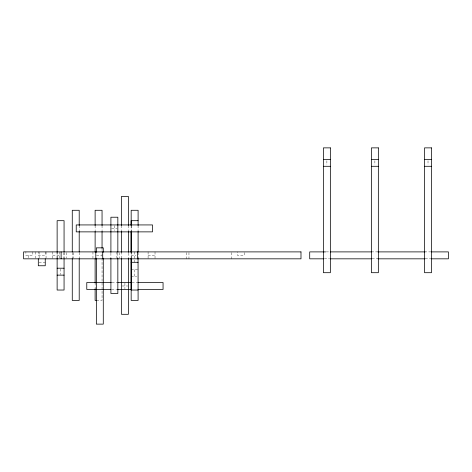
<?xml version="1.0" encoding="UTF-8"?>
<svg xmlns="http://www.w3.org/2000/svg" width="472" height="472" viewBox="0 0 472 472"><rect width="100%" height="100%" fill="white"/><g stroke="black" fill="none" stroke-linecap="round" stroke-linejoin="round"><path stroke-width="0.35" stroke-dasharray="2.36 1.77" d="M111.599 228.401L117.144 228.401M326.187 251.895L329.521 251.895M371.411 251.895L377.954 251.895M424.552 251.895L430.794 251.895M52.74 255.358L59.673 255.358M96.489 255.358L102.035 255.358M131.122 255.358L135.971 255.358M148.09 255.358L155.022 255.358M324.382 258.827L329.521 258.827M372.083 258.827L377.954 258.827M425.242 258.827L430.794 258.827M39.005 262.296L45.247 262.296M131.169 269.73L138.101 269.73M131.169 276.669L136.715 276.669M112.006 282.522L117.144 282.522M131.995 282.522L137.051 282.522M122.142 285.985L127.694 285.985M111.716 289.454L116.85 289.454M96.506 300.434L102.052 300.434L102.052 251.328M428.016 160.745L428.016 164.911M374.88 160.745L374.88 164.911M326.878 160.745L326.878 164.911M244.343 252.585L244.343 255.358L237.41 255.358L237.41 251.895M231.64 252.585L231.64 258.827M188.959 252.585L188.959 258.827M186.228 252.585L186.228 258.827M155.022 251.895L155.022 258.827M148.09 251.895L148.09 258.827M138.101 225.616L138.054 230.843M138.101 252.585L138.101 258.131M134.585 251.895L134.585 262.296M134.638 269.73L134.638 276.669M131.169 225.616L131.169 230.832M131.169 251.895L131.169 258.131M131.122 225.793L131.122 230.908M131.122 251.895L131.122 258.827M128.384 225.616L128.384 231.044M128.384 253.151L128.384 258.131M124.915 283.212L124.915 288.764M121.451 225.616L121.451 231.003M121.451 251.895L121.451 258.131M119.611 252.585L119.611 258.131M117.841 253.157L117.841 258.827M116.885 251.895L116.885 258.131M114.371 225.628L114.371 230.483M110.908 253.145L110.908 258.131M102.052 225.616L102.052 230.808M102.052 248.974L102.052 250.597M95.12 225.616L95.12 230.808M95.12 282.846L95.12 288.758M92.949 251.895L92.949 258.827M79.207 225.616L79.207 230.808M79.207 252.585L79.207 258.131M73.219 252.585L73.219 258.131M72.269 252.585L72.269 258.131M66.286 252.585L66.286 258.131M64.062 252.585L64.062 258.131M63.962 252.585L63.962 258.131M60.599 268.892L60.599 274.444M59.673 251.895L59.673 258.131M57.13 251.895L57.13 258.131M57.029 251.895L57.029 258.131M52.74 251.895L52.74 258.827M46.055 251.895L46.055 258.131M45.247 251.895L45.247 255.358L38.309 255.358L38.309 251.895M39.117 251.895L39.117 258.131M35.671 251.895L35.671 258.131M32.834 251.895L32.834 255.358L25.895 255.358L25.895 251.895M28.739 255.358L28.739 258.131"/><path stroke-width="0.71" d="M323.414 159.359L330.347 159.359M371.411 159.359L378.343 159.359M424.552 159.359L431.485 159.359M323.414 166.297L330.347 166.297M371.411 166.297L378.343 166.297M424.552 166.297L431.485 166.297M138.054 220.684L131.122 220.684L131.122 225.067M117.841 224.932L76.234 224.932L76.234 231.87L152.515 231.87L152.515 224.932L118.041 224.932M325.586 251.895L309.709 251.895L309.709 258.827L323.65 258.827M330.252 251.895L371.411 251.895M377.954 251.895L424.918 251.895M431.485 251.895L448.4 251.895L448.4 258.827L431.485 258.827M330.252 258.827L371.411 258.827M377.954 258.827L424.918 258.827M131.122 262.296L138.054 262.296M57.13 268.202L64.062 268.202M57.13 275.135L64.062 275.135M111.41 282.522L86.777 282.522L86.777 289.454L110.979 289.454M117.817 282.522L131.275 282.522M137.777 282.522L163.058 282.522L163.058 289.454L138.119 289.454M117.581 289.454L131.517 289.454M138.054 290.032L131.122 290.032L131.122 258.131M96.506 300.434L95.12 300.434L95.12 288.758M138.101 225.675L138.101 210.282L131.169 210.282L131.169 225.699M138.101 231.451L138.101 252.06M138.054 258.131L138.101 300.434L131.169 300.434L131.169 258.432M137.399 251.895L137.399 258.827M131.169 231.439L131.169 252.591M131.122 231.634L131.122 252.077M128.384 225.616L128.384 196.417L121.451 196.417L121.451 225.616M128.384 231.451L128.384 252.414M128.384 258.308L128.384 314.305L121.451 314.305L121.451 258.231M121.451 231.451L121.451 252.349M117.841 252.426L117.841 217.22L110.908 217.22L110.908 252.414M117.841 258.296L117.841 293.501L110.908 293.501L110.908 258.284M103.285 252.249L103.285 247.847L96.347 247.847L96.347 252.249M103.285 258.113L103.285 324.128L96.347 324.128L96.347 258.113M102.725 251.895L102.725 258.827M102.052 225.675L102.052 210.282L95.12 210.282L95.12 225.675M102.052 231.451L102.052 248.396M95.792 251.895L95.792 258.827M95.12 231.451L95.12 252.06M95.12 258.656L95.12 282.917M79.207 225.675L79.207 210.282L72.269 210.282L72.269 252.06M79.207 231.451L79.207 252.06M79.207 258.656L79.207 300.434L72.269 300.434L72.269 258.656M64.062 252.077L64.062 220.684L57.13 220.684L57.13 252.325M64.062 258.644L64.062 290.032L57.13 290.032L57.13 258.213M61.118 251.895L61.118 258.827M45.247 258.827L45.247 265.76L38.309 265.76L38.309 258.827M330.347 147.872L323.414 147.872L323.414 272.698L330.347 272.698L330.347 147.872M378.343 147.872L371.411 147.872L371.411 272.698L378.343 272.698L378.343 147.872M431.485 147.872L424.552 147.872L424.552 272.698L431.485 272.698L431.485 147.872M300.988 251.895L23.6 251.895L23.6 258.827L300.988 258.827L300.988 251.895"/></g></svg>
